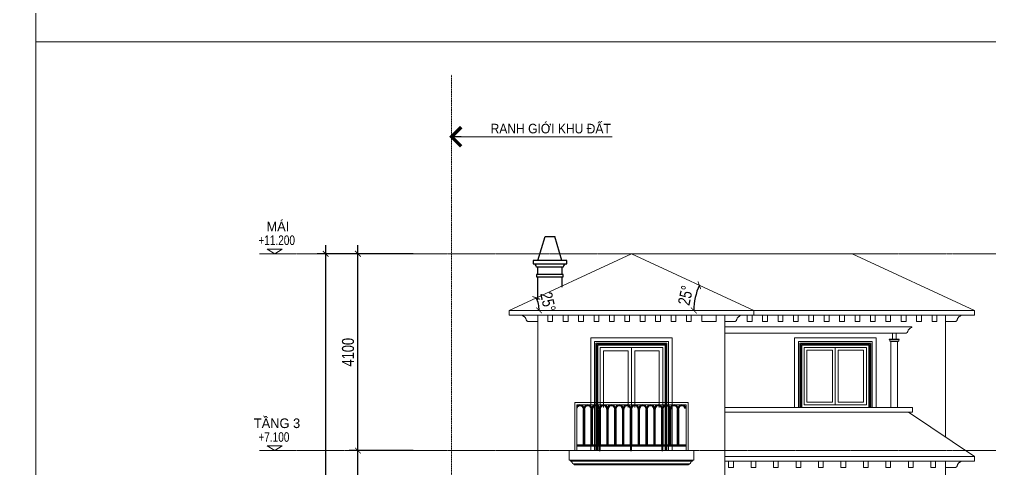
# Model space of a CAD drawing. Header units: millimetres. Extents: x 33748 to 451939, y -263262 to 62681.
# Drawn here: x 273743 to 293971, y 35646 to 45005 of the extents above; entities that cross this region are included whole.
import ezdxf

# ---------------------------------------------------------------- set-up
doc = ezdxf.new("R2010")
doc.units = ezdxf.units.MM
doc.header["$PDMODE"] = 98
doc.linetypes.add('CENTER', pattern=[50.8, 31.75, -6.35, 6.35, -6.35])
doc.linetypes.add('HIDDEN', pattern=[0.375, 0.25, -0.125])
doc.layers.get('Defpoints').update_dxf_attribs({"color": 202, "lineweight": 13})
for name, color, linetype, lineweight in [('-CENTER', 143, 'CENTER', 13), ('-DIM', 9, 'Continuous', 13), ('-DOOR', 137, 'Continuous', 9), ('-FURNITURE', 46, 'Continuous', 9), ('-KH', 143, 'Continuous', 13), ('-LINE1', 7, 'Continuous', 18), ('-RANH GIOI KHU DAT', 12, 'CENTER', 18), ('-TEXT', 7, 'Continuous', 15), ('A72', 9, 'Continuous', 5)]:
    doc.layers.add(name, color=color, linetype=linetype, lineweight=lineweight)
for name, color, linetype in [('-HATCH CONCRETE', 54, 'Continuous'), ('1-NETMANH', 8, 'Continuous'), ('13. NET HATCH', 252, 'Continuous'), ('SOLO', 7, 'Continuous')]:
    doc.layers.add(name, color=color, linetype=linetype)
doc.styles.add('1', font='arial.ttf')
doc.styles.add('AVANH', font='', dxfattribs={"width": 0.8})
doc.styles.add('vnavanth', font='', dxfattribs={"width": 0.8})
doc.styles.add('X-5M-DH-TUM1$0$AVANTH', font='arial.ttf', dxfattribs={"width": 0.9})
doc.styles.add('X-ALL-SECTION$0$ROMANS', font='arial.ttf')
doc.styles.get('AVANH').set_extended_font_data('.VnAvantH')
doc.styles.get('vnavanth').set_extended_font_data('.VnAvantH')
doc.dimstyles.new('C_100A3', dxfattribs={"dimscale": 100, "dimtxt": 2.5, "dimasz": 1.2, "dimexe": 1.8, "dimexo": 0, "dimgap": 0.75, "dimtad": 1, "dimdec": 0, "dimzin": 0, "dimdsep": 46, "dimtxsty": 'AVANH', "dimblk": 'ARCHTICK', "dimcen": 0, "dimdle": 1.8, "dimclrd": 256, "dimclre": 256, "dimclrt": 7, "dimadec": 0, "dimazin": 0, "dimtfac": 0.0001, "dimtdec": 0, "dimtix": 1, "dimtmove": 2, "dimatfit": 3, "dimldrblk": 'ARCHTICK', "dimfxl": 1.8, "dimtolj": 1, "dimtzin": 0, "dimarcsym": 0})
doc.dimstyles.new('X-ALL-SECTION$0$ARROWS', dxfattribs={"dimscale": 100, "dimtxt": 2, "dimasz": 1, "dimexe": 2, "dimexo": 5, "dimgap": 1, "dimtad": 1, "dimdec": 0, "dimzin": 0, "dimdsep": 46, "dimtxsty": 'X-ALL-SECTION$0$ROMANS', "dimblk": 'X-ALL-SECTION$0$ARROWS', "dimcen": 0, "dimclrd": 256, "dimclre": 256, "dimclrt": 256, "dimazin": 0, "dimtfac": 0.5, "dimtdec": 0, "dimtofl": 0, "dimtmove": 2, "dimatfit": 3, "dimldrblk": 'X-ALL-SECTION$0$ARROWS', "dimfxl": 1, "dimtolj": 1, "dimtzin": 0, "dimlwd": -1, "dimlwe": -1, "dimarcsym": 0})

# ---------------------------------------------------------------- blocks, each defined once
blk = doc.blocks.new('_ARCHTICK')
at = {"const_width": 0.15}
blk.add_lwpolyline([(-0.5, -0.5), (0.5, 0.5)], dxfattribs=at)
blk = doc.blocks.new('*D403')
at = {"layer": '-DIM', "lineweight": -2, "transparency": 16777216}
for p, q in [((281953, 36021), (280620, 36021)), ((280800, 32541), (280800, 36201)), ((281953, 32721), (280620, 32721))]:
    blk.add_line(p, q, dxfattribs=at)
at = {"layer": 'Defpoints', "color": 0, "transparency": 16777216}
for p in [(280800, 36021), (281953, 36021), (281953, 32721)]:
    blk.add_point(p, dxfattribs=at)
at = {"layer": '-DIM', "lineweight": -2, "transparency": 16777216, "xscale": 120, "yscale": 120, "zscale": 120}
for p, rotation in [((280800, 36021), 90), ((280800, 32721), 270)]:
    blk.add_blockref('_ARCHTICK', p, dxfattribs=dict(at, rotation=rotation))
at = {"layer": '-DIM', "color": 7, "transparency": 16777216, "insert": (280595, 34371), "char_height": 250, "attachment_point": 5, "rotation": 90, "style": 'AVANH'}
blk.add_mtext('\\A1;3300', dxfattribs=at)
blk = doc.blocks.new('*D404')
at = {"layer": '-DIM', "lineweight": -2, "transparency": 16777216}
for p, q in [((280800, 35841), (280800, 40301)), ((281953, 40121), (280620, 40121)), ((281953, 36021), (280620, 36021))]:
    blk.add_line(p, q, dxfattribs=at)
at = {"layer": 'Defpoints', "color": 0, "transparency": 16777216}
for p in [(280800, 40121), (281953, 40121), (281953, 36021)]:
    blk.add_point(p, dxfattribs=at)
at = {"layer": '-DIM', "lineweight": -2, "transparency": 16777216, "xscale": 120, "yscale": 120, "zscale": 120}
for p, rotation in [((280800, 40121), 90), ((280800, 36021), 270)]:
    blk.add_blockref('_ARCHTICK', p, dxfattribs=dict(at, rotation=rotation))
at = {"layer": '-DIM', "color": 7, "transparency": 16777216, "insert": (280595, 38071), "char_height": 250, "attachment_point": 5, "rotation": 90, "style": 'AVANH'}
blk.add_mtext('\\A1;4100', dxfattribs=at)
blk = doc.blocks.new('*D405')
at = {"layer": '-DIM', "lineweight": -2, "transparency": 16777216}
for p, q in [((280128, 40301), (280128, 28191)), ((281953, 40121), (279948, 40121)), ((281953, 28371), (279948, 28371))]:
    blk.add_line(p, q, dxfattribs=at)
at = {"layer": 'Defpoints', "color": 0, "transparency": 16777216}
for p in [(281953, 40121), (280128, 28371), (281953, 28371)]:
    blk.add_point(p, dxfattribs=at)
at = {"layer": '-DIM', "lineweight": -2, "transparency": 16777216, "xscale": 120, "yscale": 120, "zscale": 120}
for p, rotation in [((280128, 40121), 90), ((280128, 28371), 270)]:
    blk.add_blockref('_ARCHTICK', p, dxfattribs=dict(at, rotation=rotation))
at = {"layer": '-DIM', "color": 7, "transparency": 16777216, "insert": (279923, 34246), "char_height": 250, "attachment_point": 5, "rotation": 90, "style": 'AVANH'}
blk.add_mtext('\\A1;11750', dxfattribs=at)
blk = doc.blocks.new('X-ALL-SECTION$0$ARROWS')
blk.add_line((-1, 0), (0, 0))
at = {"const_width": 0.35}
blk.add_lwpolyline([(-1, -1), (0, 0), (-1, 1)], dxfattribs=at)
blk = doc.blocks.new('*D800')
at = {"layer": '-HATCH CONCRETE', "lineweight": -2, "transparency": 16777216}
blk.add_arc((283953, 38941), 625, 360, 24.8321, dxfattribs=at)
at = {"layer": 'Defpoints', "color": 0, "transparency": 16777216}
for p in [(286503, 40121), (283953, 38941), (283953, 38941), (284571, 39031), (293653, 38941)]:
    blk.add_point(p, dxfattribs=at)
at = {"layer": '-HATCH CONCRETE', "lineweight": -2, "transparency": 16777216, "xscale": 120, "yscale": 120, "zscale": 120}
for p, rotation in [((284520, 39203), 114.8321087618505), ((284578, 38941), 269.9999999999999)]:
    blk.add_blockref('_ARCHTICK', p, dxfattribs=dict(at, rotation=rotation))
at = {"layer": '-HATCH CONCRETE', "color": 7, "transparency": 16777216, "insert": (284763, 39119), "char_height": 250, "attachment_point": 5, "rotation": 282.4161, "style": 'AVANH'}
blk.add_mtext('\\A1;25°', dxfattribs=at)
blk = doc.blocks.new('ARCHTICK')
at = {"color": 0, "linetype": 'ByBlock', "const_width": 0.15}
blk.add_lwpolyline([(-0.5, -0.5), (0.5, 0.5)], dxfattribs=at)
blk = doc.blocks.new('*D816')
at = {"layer": '-HATCH CONCRETE', "lineweight": -2, "transparency": 16777216}
blk.add_arc((289053, 38941), 1249, 155.1679, 180, dxfattribs=at)
at = {"layer": 'Defpoints', "color": 0, "transparency": 16777216}
for p in [(286503, 40121), (287856, 39297), (283953, 38941), (289053, 38941), (293653, 38941)]:
    blk.add_point(p, dxfattribs=at)
at = {"layer": '-HATCH CONCRETE', "lineweight": -2, "transparency": 16777216, "xscale": 120, "yscale": 120, "zscale": 120}
for p, rotation in [((287919, 39466), 65.16789123815093), ((287804, 38941), 270.0000000000001)]:
    blk.add_blockref('_ARCHTICK', p, dxfattribs=dict(at, rotation=rotation))
at = {"layer": '-HATCH CONCRETE', "color": 7, "transparency": 16777216, "insert": (287633, 39254), "char_height": 250, "attachment_point": 5, "rotation": 77.5839, "style": 'AVANH'}
blk.add_mtext('\\A1;25°', dxfattribs=at)

msp = doc.modelspace()

# ---------------------------------------------------------------- linework, layer by layer
at = {"layer": '-CENTER', "ltscale": 0.1}
for p, q in [((278748.1, 40121), (299360, 40121)), ((278748.1, 36021), (299360, 36021))]:
    msp.add_line(p, q, dxfattribs=at)
at = {"layer": '-DOOR', "lineweight": 9}
for points in [[(286503.2, 36921), (286503.2, 38166.8), (285851.8, 38166.8), (285851.8, 36921)], [(286433.2, 36921), (286433.2, 38096.8), (285921.8, 38096.8), (285921.8, 36921)], [(286503.2, 36921), (286503.2, 38166.8), (287154.6, 38166.8), (287154.6, 36921)], [(286573.2, 36921), (286573.2, 38096.8), (287084.6, 38096.8), (287084.6, 36921)], [(290753.2, 38171), (290753.2, 36971)]]:
    msp.add_lwpolyline(points, dxfattribs=at)
for points in [[(291403, 38171), (290103, 38171), (290103, 36971), (291403, 36971)], [(290753.2, 38171), (290103, 38171), (290103, 36971), (290753.2, 36971)], [(290693.2, 38111), (290163, 38111), (290163, 37031), (290693.2, 37031)], [(290813.2, 38111), (291343, 38111), (291343, 37031), (290813.2, 37031)]]:
    msp.add_lwpolyline(points, close=True, dxfattribs=at)
at = {"layer": '-FURNITURE'}
for p, q in [((292352.5, 38601), (288453.2, 38601)), ((292231.4, 38471), (288453.2, 38471)), ((291879.6, 38344.4), (291879.6, 38334.4)), ((291879.6, 38344.4), (292086.2, 38344.4)), ((291890.7, 38334.4), (291879.6, 38334.4)), ((291890.7, 38334.4), (291890.7, 38304.4)), ((291890.7, 38334.4), (292075.1, 38334.4)), ((291901.8, 38304.4), (291890.7, 38304.4)), ((291901.8, 38304.4), (291901.8, 38294.4)), ((291901.8, 38304.4), (292064, 38304.4)), ((291912.9, 38294.4), (291901.8, 38294.4)), ((291912.9, 36921), (291912.9, 38294.4)), ((291912.9, 38294.4), (292052.9, 38294.4)), ((292064, 38294.4), (292052.9, 38294.4)), ((292052.9, 36921), (292052.9, 38294.4)), ((292075.1, 38304.4), (292064, 38304.4)), ((292064, 38304.4), (292064, 38294.4)), ((292086.2, 38334.4), (292075.1, 38334.4)), ((292075.1, 38334.4), (292075.1, 38304.4)), ((292086.2, 38344.4), (292086.2, 38334.4))]:
    msp.add_line(p, q, dxfattribs=at)
for points in [[(291942.9, 38344.4), (291942.9, 38471)], [(292022.9, 38344.4), (292022.9, 38471)]]:
    msp.add_lwpolyline(points, dxfattribs=at)
for centre, radius, start, end in [((292221.4, 38517.1), 47.2, 282.2357, 340.34516), ((292380.7, 38474.7), 117.9, 109.66075, 166.97358), ((292335.3, 38601.9), 17.2, 289.45855, 357.14313)]:
    msp.add_arc(centre, radius, start, end, dxfattribs=at)
at = {"layer": '-KH'}
for p, q in [((278915.4, 40121), (279215.3, 40121)), ((278915.4, 36021), (279215.3, 36021))]:
    msp.add_line(p, q, dxfattribs=at)
for points in [[(279224.4, 40217), (278906.3, 40217), (279065.4, 40121)], [(279224.4, 36117), (278906.3, 36117), (279065.4, 36021)]]:
    msp.add_lwpolyline(points, close=True, dxfattribs=at)
for points in [[(279065.4, 40121), (279065.4, 40217), (279224.4, 40217), (279065.4, 40121)], [(279065.4, 36021), (279065.4, 36117), (279224.4, 36117), (279065.4, 36021)]]:
    msp.add_solid(points, dxfattribs=at)
at = {"layer": '-LINE1'}
for p, q in [((286503.2, 40121), (289053.2, 38941)), ((283953.2, 38941), (283953.2, 38841)), ((285323.2, 37021), (287683.2, 37021)), ((285323.2, 36021), (285323.2, 37021)), ((287683.2, 36021), (287683.2, 37021)), ((285363.2, 36971), (287643.2, 36971)), ((285363.2, 36021), (285363.2, 36971)), ((287643.2, 36021), (287643.2, 36971)), ((288453.2, 36921), (292365.2, 36921)), ((292365.2, 36821), (288453.2, 36821)), ((293652.9, 35899), (292278.9, 36821)), ((292365.2, 36921), (292365.2, 36821))]:
    msp.add_line(p, q, dxfattribs=at)
at = {"layer": '-LINE1', "lineweight": 20}
for p, q in [((284553.2, 38841), (284553.2, 28371)), ((285203.2, 36021), (287803.2, 36021)), ((285203.2, 35821), (285203.2, 36021)), ((287803.2, 35821), (287803.2, 36021)), ((285203.2, 35821), (287803.2, 35821)), ((285233.2, 35821), (285233.2, 35800.2)), ((287773.2, 35821), (287773.2, 35800.2)), ((285313.2, 35721), (287693.2, 35721)), ((293052.9, 28371), (293052.9, 35799))]:
    msp.add_line(p, q, dxfattribs=at)
at = {"layer": '-LINE1', "color": 0, "lineweight": 20}
for p, q in [((289903, 38371), (291603, 38371)), ((289903, 38371), (289903, 36921)), ((291603, 38371), (291603, 36921))]:
    msp.add_line(p, q, dxfattribs=at)
at = {"layer": '-LINE1'}
for points in [[(283953.2, 38941), (286503.2, 40121), (291102.9, 40121), (293652.9, 38941)], [(288453.2, 35899), (293652.9, 35899), (293652.9, 35799), (288453.2, 35799)]]:
    msp.add_lwpolyline(points, dxfattribs=at)
at = {"layer": '-LINE1', "lineweight": 20}
for points in [[(283953.2, 38841), (293652.9, 38841), (293652.9, 38941), (283953.2, 38941)], [(288453.2, 38841), (288453.2, 28371)], [(289053.2, 38941), (289053.2, 38841)], [(293052.9, 36301.6), (293052.9, 38841)], [(285293.8, 35744.9), (285293.8, 35738.6)], [(287712.6, 35744.9), (287712.6, 35738.6)]]:
    msp.add_lwpolyline(points, dxfattribs=at)
at = {"layer": '-LINE1'}
for points in [[(284339.9, 38714), (284335.7, 38715.3), (284331.6, 38717), (284327.8, 38719.1), (284324.2, 38721.7), (284320.9, 38724.7), (284318, 38728.1), (284315.5, 38731.7), (284313.4, 38735.6), (284311.8, 38739.7), (284310.7, 38744), (284308.5, 38753), (284305.5, 38761.7), (284301.9, 38770.1), (284297.6, 38778.3), (284292.7, 38786.1), (284287.2, 38793.4), (284281.1, 38800.3), (284274.4, 38806.7), (284267.3, 38812.5), (284259.7, 38817.7), (284251.8, 38822.4), (284243.5, 38826.3), (284242.1, 38827), (284240.7, 38827.8), (284239.4, 38828.7), (284238.3, 38829.8), (284237.2, 38830.9), (284236.2, 38832.2), (284235.4, 38833.5), (284234.7, 38834.9), (284234.1, 38836.4), (284233.7, 38837.9), (284233.4, 38839.4), (284233.2, 38841), (284553.2, 38841), (284553.2, 38713), (284552.1, 38713), (284348.7, 38713), (284344.3, 38713.3)], [(284859.8, 38713), (284859.8, 38841), (284759.8, 38841), (284759.8, 38713)], [(285180.8, 38713), (285180.8, 38841), (285080.8, 38841), (285080.8, 38713)], [(285501.9, 38713), (285501.9, 38841), (285401.9, 38841), (285401.9, 38713)], [(285822.9, 38713), (285822.9, 38841), (285722.9, 38841), (285722.9, 38713)], [(286143.9, 38713), (286143.9, 38841), (286043.9, 38841), (286043.9, 38713)], [(286465, 38713), (286465, 38841), (286365, 38841), (286365, 38713)], [(286786, 38713), (286786, 38841), (286686, 38841), (286686, 38713)], [(287107.1, 38713), (287107.1, 38841), (287007.1, 38841), (287007.1, 38713)], [(287428.1, 38713), (287428.1, 38841), (287328.1, 38841), (287328.1, 38713)], [(287749.1, 38713), (287749.1, 38841), (287649.1, 38841), (287649.1, 38713)], [(288270.2, 38713), (288270.2, 38841), (287970.2, 38841), (287970.2, 38713)], [(288666.5, 38714), (288670.7, 38715.3), (288674.8, 38717), (288678.7, 38719.1), (288682.2, 38721.7), (288685.5, 38724.7), (288688.4, 38728.1), (288690.9, 38731.7), (288693, 38735.6), (288694.6, 38739.7), (288695.8, 38744), (288698, 38753), (288700.9, 38761.7), (288704.5, 38770.1), (288708.8, 38778.3), (288713.7, 38786.1), (288719.2, 38793.4), (288725.3, 38800.3), (288732, 38806.7), (288739.1, 38812.5), (288746.7, 38817.7), (288754.6, 38822.4), (288762.9, 38826.3), (288764.4, 38827), (288765.7, 38827.8), (288767, 38828.7), (288768.1, 38829.8), (288769.2, 38830.9), (288770.2, 38832.2), (288771, 38833.5), (288771.7, 38834.9), (288772.3, 38836.4), (288772.8, 38837.9), (288773.1, 38839.4), (288773.2, 38841), (288453.2, 38841), (288453.2, 38713), (288454.3, 38713), (288657.7, 38713), (288662.1, 38713.3)], [(289017.4, 38713), (289017.4, 38841), (288917.4, 38841), (288917.4, 38713)], [(289338.4, 38713), (289338.4, 38841), (289238.4, 38841), (289238.4, 38713)], [(289659.5, 38713), (289659.5, 38841), (289559.5, 38841), (289559.5, 38713)], [(289980.5, 38713), (289980.5, 38841), (289880.5, 38841), (289880.5, 38713)], [(290301.6, 38713), (290301.6, 38841), (290201.6, 38841), (290201.6, 38713)], [(290622.6, 38713), (290622.6, 38841), (290522.6, 38841), (290522.6, 38713)], [(290943.6, 38713), (290943.6, 38841), (290843.6, 38841), (290843.6, 38713)], [(291264.7, 38713), (291264.7, 38841), (291164.7, 38841), (291164.7, 38713)], [(291585.7, 38713), (291585.7, 38841), (291485.7, 38841), (291485.7, 38713)], [(291906.7, 38713), (291906.7, 38841), (291806.7, 38841), (291806.7, 38713)], [(292227.8, 38713), (292227.8, 38841), (292127.8, 38841), (292127.8, 38713)], [(292548.8, 38713), (292548.8, 38841), (292448.8, 38841), (292448.8, 38713)], [(292869.8, 38713), (292869.8, 38841), (292769.8, 38841), (292769.8, 38713)], [(293266.1, 38714), (293270.4, 38715.3), (293274.5, 38717), (293278.3, 38719.1), (293281.9, 38721.7), (293285.2, 38724.7), (293288.1, 38728.1), (293290.6, 38731.7), (293292.7, 38735.6), (293294.3, 38739.7), (293295.4, 38744), (293297.6, 38753), (293300.6, 38761.7), (293304.2, 38770.1), (293308.5, 38778.3), (293313.4, 38786.1), (293318.9, 38793.4), (293325, 38800.3), (293331.7, 38806.7), (293338.8, 38812.5), (293346.3, 38817.7), (293354.3, 38822.4), (293362.6, 38826.3), (293364, 38827), (293365.4, 38827.8), (293366.6, 38828.7), (293367.8, 38829.8), (293368.9, 38830.9), (293369.9, 38832.2), (293370.7, 38833.5), (293371.4, 38834.9), (293372, 38836.4), (293372.4, 38837.9), (293372.7, 38839.4), (293372.9, 38841), (293052.9, 38841), (293052.9, 38713), (293053.9, 38713), (293257.4, 38713), (293261.8, 38713.3)], [(288629.1, 35671), (288629.1, 35799), (288529.1, 35799), (288529.1, 35671)], [(289097.5, 35671), (289097.5, 35799), (288997.5, 35799), (288997.5, 35671)], [(289565.9, 35671), (289565.9, 35799), (289465.9, 35799), (289465.9, 35671)], [(290034.4, 35671), (290034.4, 35799), (289934.4, 35799), (289934.4, 35671)], [(290502.8, 35671), (290502.8, 35799), (290402.8, 35799), (290402.8, 35671)], [(290971.2, 35671), (290971.2, 35799), (290871.2, 35799), (290871.2, 35671)], [(291439.6, 35671), (291439.6, 35799), (291339.6, 35799), (291339.6, 35671)], [(291908, 35671), (291908, 35799), (291808, 35799), (291808, 35671)], [(292376.4, 35671), (292376.4, 35799), (292276.4, 35799), (292276.4, 35671)], [(292844.8, 35671), (292844.8, 35799), (292744.8, 35799), (292744.8, 35671)], [(293265.1, 35672), (293269.3, 35673.3), (293273.4, 35675), (293277.3, 35677.1), (293280.9, 35679.7), (293284.1, 35682.7), (293287, 35686.1), (293289.5, 35689.7), (293291.6, 35693.6), (293293.2, 35697.7), (293294.4, 35702), (293296.6, 35711), (293299.5, 35719.7), (293303.1, 35728.1), (293307.4, 35736.3), (293312.3, 35744.1), (293317.9, 35751.4), (293324, 35758.3), (293330.6, 35764.7), (293337.7, 35770.5), (293345.3, 35775.7), (293353.3, 35780.4), (293361.6, 35784.3), (293363, 35785), (293364.3, 35785.8), (293365.6, 35786.7), (293366.8, 35787.8), (293367.8, 35788.9), (293368.8, 35790.2), (293369.6, 35791.5), (293370.3, 35792.9), (293370.9, 35794.4), (293371.4, 35795.9), (293371.7, 35797.4), (293371.8, 35799), (293051.8, 35799), (293051.8, 35671), (293052.9, 35671), (293256.3, 35671), (293260.7, 35671.3)]]:
    msp.add_lwpolyline(points, close=True, dxfattribs=at)
at = {"layer": '-LINE1', "color": 0, "lineweight": 20}
for points in [[(285653.2, 36021), (285653.2, 38371), (287353.2, 38371), (287353.2, 36021)], [(285803.2, 36021), (285803.2, 38221), (287203.2, 38221), (287203.2, 36021)], [(285803.2, 36021), (285803.2, 38221), (287203.2, 38221), (287203.2, 36021)]]:
    msp.add_lwpolyline(points, dxfattribs=at)
msp.add_lwpolyline([(291453, 38221), (290053, 38221), (290053, 36921), (291453, 36921)], close=True, dxfattribs=at)
at = {"layer": '-LINE1', "lineweight": 20}
for centre, radius, start, end in [((285233.6, 35767), 33.3, 5.47259, 90.67911), ((285296.2, 35774.5), 29.8, 188.48378, 265.49102), ((285295.9, 35721.5), 17.3, 358.39355, 97.04259), ((287710.5, 35721.5), 17.3, 82.95741, 181.60645), ((287710.3, 35774.5), 29.8, 274.50898, 351.51622), ((287772.8, 35767), 33.3, 89.32089, 174.52741)]:
    msp.add_arc(centre, radius, start, end, dxfattribs=at)
at = {"layer": '-RANH GIOI KHU DAT', "linetype": 'HIDDEN', "ltscale": 10}
msp.add_lwpolyline([(282753.2, 27573), (282753.2, 43851.5)], dxfattribs=at)
at = {"layer": '1-NETMANH', "lineweight": 20}
for p, q in [((289983, 38291), (291523, 38291)), ((289983, 38291), (289983, 36921)), ((290013, 38261), (291493, 38261)), ((290013, 38261), (290013, 36921)), ((290033, 38241), (291473, 38241)), ((290033, 38241), (290033, 36921)), ((291473, 38241), (291473, 36921)), ((291493, 38261), (291493, 36921)), ((291523, 38291), (291523, 36921))]:
    msp.add_line(p, q, dxfattribs=at)
for points in [[(285733.2, 36021), (285733.2, 38291), (287273.2, 38291), (287273.2, 36021)], [(285763.2, 36021), (285763.2, 38261), (287243.2, 38261), (287243.2, 36021)], [(285783.2, 36021), (285783.2, 38241), (287223.2, 38241), (287223.2, 36021)], [(285233.2, 35800.2), (287773.2, 35800.2)], [(285293.8, 35744.9), (287712.6, 35744.9)]]:
    msp.add_lwpolyline(points, dxfattribs=at)
at = {"layer": '13. NET HATCH'}
for p, q in [((285503.8, 36891.2), (285495.6, 36886.1)), ((285495.6, 36886.1), (285495.6, 36884.1)), ((285505.4, 36886.1), (285495.6, 36886.1)), ((285495.6, 36884.1), (285503.8, 36879.1)), ((285505.4, 36884.1), (285495.6, 36884.1)), ((285501.4, 36895.2), (285501.4, 36893.2)), ((285501.4, 36895.2), (285505.4, 36895.2)), ((285501.4, 36893.2), (285503.8, 36893.2)), ((285501.4, 36877.1), (285501.4, 36875.1)), ((285501.4, 36877.1), (285503.8, 36877.1)), ((285501.4, 36875.1), (285505.4, 36875.1)), ((285503.8, 36893.2), (285503.8, 36891.2)), ((285503.8, 36893.2), (285505.4, 36893.2)), ((285503.8, 36891.2), (285526.2, 36891.2)), ((285503.8, 36879.1), (285503.8, 36877.1)), ((285503.8, 36879.1), (285526.2, 36879.1)), ((285503.8, 36877.1), (285505.4, 36877.1)), ((285505.4, 36895.2), (285524.6, 36895.2)), ((285524.6, 36893.2), (285505.4, 36893.2)), ((285505.4, 36884.1), (285505.4, 36886.1)), ((285505.4, 36886.1), (285524.6, 36886.1)), ((285505.4, 36884.1), (285524.6, 36884.1)), ((285524.6, 36877.1), (285505.4, 36877.1)), ((285505.4, 36141), (285505.4, 36875.1)), ((285505.4, 36875.1), (285524.6, 36875.1)), ((285524.6, 36895.2), (285528.6, 36895.2)), ((285524.6, 36893.2), (285526.2, 36893.2)), ((285524.6, 36886.1), (285524.6, 36884.1)), ((285524.6, 36886.1), (285534.4, 36886.1)), ((285524.6, 36884.1), (285534.4, 36884.1)), ((285524.6, 36877.1), (285526.2, 36877.1)), ((285524.6, 36875.1), (285524.6, 36141)), ((285524.6, 36875.1), (285528.6, 36875.1)), ((285526.2, 36891.2), (285526.2, 36893.2)), ((285526.2, 36893.2), (285528.6, 36893.2)), ((285534.4, 36886.1), (285526.2, 36891.2)), ((285526.2, 36879.1), (285534.4, 36884.1)), ((285526.2, 36877.1), (285526.2, 36879.1)), ((285526.2, 36877.1), (285528.6, 36877.1)), ((285528.6, 36893.2), (285528.6, 36895.2)), ((285528.6, 36875.1), (285528.6, 36877.1)), ((285534.4, 36884.1), (285534.4, 36886.1)), ((285667, 36891.2), (285658.8, 36886.1)), ((285658.8, 36886.1), (285658.8, 36884.1)), ((285668.6, 36886.1), (285658.8, 36886.1)), ((285658.8, 36884.1), (285667, 36879.1)), ((285668.6, 36884.1), (285658.8, 36884.1)), ((285664.6, 36895.2), (285664.6, 36893.2)), ((285664.6, 36895.2), (285668.6, 36895.2)), ((285664.6, 36893.2), (285667, 36893.2)), ((285664.6, 36877.1), (285664.6, 36875.1)), ((285664.6, 36877.1), (285667, 36877.1)), ((285664.6, 36875.1), (285668.6, 36875.1)), ((285667, 36893.2), (285667, 36891.2)), ((285667, 36893.2), (285668.6, 36893.2)), ((285667, 36891.2), (285689.4, 36891.2)), ((285667, 36879.1), (285667, 36877.1)), ((285667, 36879.1), (285689.4, 36879.1)), ((285667, 36877.1), (285668.6, 36877.1)), ((285668.6, 36895.2), (285687.8, 36895.2)), ((285687.8, 36893.2), (285668.6, 36893.2)), ((285668.6, 36884.1), (285668.6, 36886.1)), ((285668.6, 36886.1), (285687.8, 36886.1)), ((285668.6, 36884.1), (285687.8, 36884.1)), ((285687.8, 36877.1), (285668.6, 36877.1)), ((285668.6, 36141), (285668.6, 36875.1)), ((285668.6, 36875.1), (285687.8, 36875.1)), ((285687.8, 36895.2), (285691.8, 36895.2)), ((285687.8, 36893.2), (285689.4, 36893.2)), ((285687.8, 36886.1), (285687.8, 36884.1)), ((285687.8, 36886.1), (285697.6, 36886.1)), ((285687.8, 36884.1), (285697.6, 36884.1)), ((285687.8, 36877.1), (285689.4, 36877.1)), ((285687.8, 36875.1), (285687.8, 36141)), ((285687.8, 36875.1), (285691.8, 36875.1)), ((285689.4, 36891.2), (285689.4, 36893.2)), ((285689.4, 36893.2), (285691.8, 36893.2)), ((285697.6, 36886.1), (285689.4, 36891.2)), ((285689.4, 36879.1), (285697.6, 36884.1)), ((285689.4, 36877.1), (285689.4, 36879.1)), ((285689.4, 36877.1), (285691.8, 36877.1)), ((285691.8, 36893.2), (285691.8, 36895.2)), ((285691.8, 36875.1), (285691.8, 36877.1)), ((285697.6, 36884.1), (285697.6, 36886.1)), ((285830.2, 36891.2), (285822, 36886.2)), ((285822, 36886.2), (285822, 36884.2)), ((285831.8, 36886.2), (285822, 36886.2)), ((285822, 36884.2), (285830.2, 36879.1)), ((285831.8, 36884.2), (285822, 36884.2)), ((285827.8, 36895.2), (285827.8, 36893.2)), ((285827.8, 36895.2), (285831.8, 36895.2)), ((285827.8, 36893.2), (285830.2, 36893.2)), ((285827.8, 36877.1), (285827.8, 36875.1)), ((285827.8, 36877.1), (285830.2, 36877.1)), ((285827.8, 36875.1), (285831.8, 36875.1)), ((285830.2, 36893.2), (285830.2, 36891.2)), ((285830.2, 36893.2), (285831.8, 36893.2)), ((285830.2, 36891.2), (285852.6, 36891.2)), ((285830.2, 36879.1), (285830.2, 36877.1)), ((285830.2, 36879.1), (285852.6, 36879.1)), ((285830.2, 36877.1), (285831.8, 36877.1)), ((285831.8, 36895.2), (285851, 36895.2)), ((285851, 36893.2), (285831.8, 36893.2)), ((285831.8, 36884.2), (285831.8, 36886.2)), ((285831.8, 36886.2), (285851, 36886.2)), ((285831.8, 36884.2), (285851, 36884.2)), ((285851, 36877.1), (285831.8, 36877.1)), ((285831.8, 36141), (285831.8, 36875.1)), ((285831.8, 36875.1), (285851, 36875.1)), ((285851, 36895.2), (285855, 36895.2)), ((285851, 36893.2), (285852.6, 36893.2)), ((285851, 36886.2), (285851, 36884.2)), ((285851, 36886.2), (285860.8, 36886.2)), ((285851, 36884.2), (285860.8, 36884.2)), ((285851, 36877.1), (285852.6, 36877.1)), ((285851, 36875.1), (285851, 36141)), ((285851, 36875.1), (285855, 36875.1)), ((285852.6, 36891.2), (285852.6, 36893.2)), ((285852.6, 36893.2), (285855, 36893.2)), ((285860.8, 36886.2), (285852.6, 36891.2)), ((285852.6, 36879.1), (285860.8, 36884.2)), ((285852.6, 36877.1), (285852.6, 36879.1)), ((285852.6, 36877.1), (285855, 36877.1)), ((285855, 36893.2), (285855, 36895.2)), ((285855, 36875.1), (285855, 36877.1)), ((285860.8, 36884.2), (285860.8, 36886.2)), ((285993.4, 36891.2), (285985.2, 36886.2)), ((285985.2, 36886.2), (285985.2, 36884.2)), ((285995, 36886.2), (285985.2, 36886.2)), ((285985.2, 36884.2), (285993.4, 36879.1)), ((285995, 36884.2), (285985.2, 36884.2)), ((285991, 36895.2), (285991, 36893.2)), ((285991, 36895.2), (285995, 36895.2)), ((285991, 36893.2), (285993.4, 36893.2)), ((285991, 36877.1), (285991, 36875.1)), ((285991, 36877.1), (285993.4, 36877.1)), ((285991, 36875.1), (285995, 36875.1)), ((285993.4, 36893.2), (285993.4, 36891.2)), ((285993.4, 36893.2), (285995, 36893.2)), ((285993.4, 36891.2), (286015.8, 36891.2)), ((285993.4, 36879.1), (285993.4, 36877.1)), ((285993.4, 36879.1), (286015.8, 36879.1)), ((285993.4, 36877.1), (285995, 36877.1)), ((285995, 36895.2), (286014.2, 36895.2)), ((286014.2, 36893.2), (285995, 36893.2)), ((285995, 36884.2), (285995, 36886.2)), ((285995, 36886.2), (286014.2, 36886.2)), ((285995, 36884.2), (286014.2, 36884.2)), ((286014.2, 36877.1), (285995, 36877.1)), ((285995, 36141), (285995, 36875.1)), ((285995, 36875.1), (286014.2, 36875.1)), ((286014.2, 36895.2), (286018.2, 36895.2)), ((286014.2, 36893.2), (286015.8, 36893.2)), ((286014.2, 36886.2), (286014.2, 36884.2)), ((286014.2, 36886.2), (286024, 36886.2)), ((286014.2, 36884.2), (286024, 36884.2)), ((286014.2, 36877.1), (286015.8, 36877.1)), ((286014.2, 36875.1), (286014.2, 36141)), ((286014.2, 36875.1), (286018.2, 36875.1)), ((286015.8, 36891.2), (286015.8, 36893.2)), ((286015.8, 36893.2), (286018.2, 36893.2)), ((286024, 36886.2), (286015.8, 36891.2)), ((286015.8, 36879.1), (286024, 36884.2)), ((286015.8, 36877.1), (286015.8, 36879.1)), ((286015.8, 36877.1), (286018.2, 36877.1)), ((286018.2, 36893.2), (286018.2, 36895.2)), ((286018.2, 36875.1), (286018.2, 36877.1)), ((286024, 36884.2), (286024, 36886.2)), ((286156.6, 36891.2), (286148.4, 36886.2)), ((286148.4, 36886.2), (286148.4, 36884.2)), ((286158.2, 36886.2), (286148.4, 36886.2)), ((286148.4, 36884.2), (286156.6, 36879.1)), ((286158.2, 36884.2), (286148.4, 36884.2)), ((286154.2, 36895.2), (286154.2, 36893.2)), ((286154.2, 36895.2), (286158.2, 36895.2)), ((286154.2, 36893.2), (286156.6, 36893.2)), ((286154.2, 36877.1), (286154.2, 36875.1)), ((286154.2, 36877.1), (286156.6, 36877.1)), ((286154.2, 36875.1), (286158.2, 36875.1)), ((286156.6, 36893.2), (286156.6, 36891.2)), ((286156.6, 36893.2), (286158.2, 36893.2)), ((286156.6, 36891.2), (286179, 36891.2)), ((286156.6, 36879.1), (286156.6, 36877.1)), ((286156.6, 36879.1), (286179, 36879.1)), ((286156.6, 36877.1), (286158.2, 36877.1)), ((286158.2, 36895.2), (286177.4, 36895.2)), ((286177.4, 36893.2), (286158.2, 36893.2)), ((286158.2, 36884.2), (286158.2, 36886.2)), ((286158.2, 36886.2), (286177.4, 36886.2)), ((286158.2, 36884.2), (286177.4, 36884.2)), ((286177.4, 36877.1), (286158.2, 36877.1)), ((286158.2, 36141), (286158.2, 36875.1)), ((286158.2, 36875.1), (286177.4, 36875.1)), ((286177.4, 36895.2), (286181.4, 36895.2)), ((286177.4, 36893.2), (286179, 36893.2)), ((286177.4, 36886.2), (286177.4, 36884.2)), ((286177.4, 36886.2), (286187.2, 36886.2)), ((286177.4, 36884.2), (286187.2, 36884.2)), ((286177.4, 36877.1), (286179, 36877.1)), ((286177.4, 36875.1), (286177.4, 36141)), ((286177.4, 36875.1), (286181.4, 36875.1)), ((286179, 36891.2), (286179, 36893.2)), ((286179, 36893.2), (286181.4, 36893.2)), ((286187.2, 36886.2), (286179, 36891.2)), ((286179, 36879.1), (286187.2, 36884.2)), ((286179, 36877.1), (286179, 36879.1)), ((286179, 36877.1), (286181.4, 36877.1)), ((286181.4, 36893.2), (286181.4, 36895.2)), ((286181.4, 36875.1), (286181.4, 36877.1)), ((286187.2, 36884.2), (286187.2, 36886.2)), ((286319.8, 36891.2), (286311.6, 36886.2)), ((286311.6, 36886.2), (286311.6, 36884.2)), ((286321.4, 36886.2), (286311.6, 36886.2)), ((286311.6, 36884.2), (286319.8, 36879.1)), ((286321.4, 36884.2), (286311.6, 36884.2)), ((286317.4, 36895.2), (286317.4, 36893.2)), ((286317.4, 36895.2), (286321.4, 36895.2)), ((286317.4, 36893.2), (286319.8, 36893.2)), ((286317.4, 36877.1), (286317.4, 36875.1)), ((286317.4, 36877.1), (286319.8, 36877.1)), ((286317.4, 36875.1), (286321.4, 36875.1)), ((286319.8, 36893.2), (286319.8, 36891.2)), ((286319.8, 36893.2), (286321.4, 36893.2)), ((286319.8, 36891.2), (286342.2, 36891.2)), ((286319.8, 36879.1), (286319.8, 36877.1)), ((286319.8, 36879.1), (286342.2, 36879.1)), ((286319.8, 36877.1), (286321.4, 36877.1)), ((286321.4, 36895.2), (286340.6, 36895.2)), ((286340.6, 36893.2), (286321.4, 36893.2)), ((286321.4, 36884.2), (286321.4, 36886.2)), ((286321.4, 36886.2), (286340.6, 36886.2)), ((286321.4, 36884.2), (286340.6, 36884.2)), ((286340.6, 36877.1), (286321.4, 36877.1)), ((286321.4, 36141), (286321.4, 36875.1)), ((286321.4, 36875.1), (286340.6, 36875.1)), ((286340.6, 36895.2), (286344.6, 36895.2)), ((286340.6, 36893.2), (286342.2, 36893.2)), ((286340.6, 36886.2), (286340.6, 36884.2)), ((286340.6, 36886.2), (286350.4, 36886.2)), ((286340.6, 36884.2), (286350.4, 36884.2)), ((286340.6, 36877.1), (286342.2, 36877.1)), ((286340.6, 36875.1), (286340.6, 36141)), ((286340.6, 36875.1), (286344.6, 36875.1)), ((286342.2, 36891.2), (286342.2, 36893.2)), ((286342.2, 36893.2), (286344.6, 36893.2)), ((286350.4, 36886.2), (286342.2, 36891.2)), ((286342.2, 36879.1), (286350.4, 36884.2)), ((286342.2, 36877.1), (286342.2, 36879.1)), ((286342.2, 36877.1), (286344.6, 36877.1)), ((286344.6, 36893.2), (286344.6, 36895.2)), ((286344.6, 36875.1), (286344.6, 36877.1)), ((286350.4, 36884.2), (286350.4, 36886.2)), ((286483, 36891.2), (286474.8, 36886.2)), ((286474.8, 36886.2), (286474.8, 36884.2)), ((286484.6, 36886.2), (286474.8, 36886.2)), ((286474.8, 36884.2), (286483, 36879.1)), ((286484.6, 36884.2), (286474.8, 36884.2)), ((286480.6, 36895.2), (286480.6, 36893.2)), ((286480.6, 36895.2), (286484.6, 36895.2)), ((286480.6, 36893.2), (286483, 36893.2)), ((286480.6, 36877.1), (286480.6, 36875.1)), ((286480.6, 36877.1), (286483, 36877.1)), ((286480.6, 36875.1), (286484.6, 36875.1)), ((286483, 36893.2), (286483, 36891.2)), ((286483, 36893.2), (286484.6, 36893.2)), ((286483, 36891.2), (286505.4, 36891.2)), ((286483, 36879.1), (286483, 36877.1)), ((286483, 36879.1), (286505.4, 36879.1)), ((286483, 36877.1), (286484.6, 36877.1)), ((286484.6, 36895.2), (286503.8, 36895.2)), ((286503.8, 36893.2), (286484.6, 36893.2)), ((286484.6, 36884.2), (286484.6, 36886.2)), ((286484.6, 36886.2), (286503.8, 36886.2)), ((286484.6, 36884.2), (286503.8, 36884.2)), ((286503.8, 36877.1), (286484.6, 36877.1)), ((286484.6, 36141), (286484.6, 36875.1)), ((286484.6, 36875.1), (286503.8, 36875.1)), ((286503.8, 36895.2), (286507.8, 36895.2)), ((286503.8, 36893.2), (286505.4, 36893.2)), ((286503.8, 36886.2), (286503.8, 36884.2)), ((286503.8, 36886.2), (286513.6, 36886.2)), ((286503.8, 36884.2), (286513.6, 36884.2)), ((286503.8, 36877.1), (286505.4, 36877.1)), ((286503.8, 36875.1), (286503.8, 36141)), ((286503.8, 36875.1), (286507.8, 36875.1)), ((286505.4, 36891.2), (286505.4, 36893.2)), ((286505.4, 36893.2), (286507.8, 36893.2)), ((286513.6, 36886.2), (286505.4, 36891.2)), ((286505.4, 36879.1), (286513.6, 36884.2)), ((286505.4, 36877.1), (286505.4, 36879.1)), ((286505.4, 36877.1), (286507.8, 36877.1)), ((286507.8, 36893.2), (286507.8, 36895.2)), ((286507.8, 36875.1), (286507.8, 36877.1)), ((286513.6, 36884.2), (286513.6, 36886.2)), ((286646.2, 36891.2), (286638, 36886.2)), ((286638, 36886.2), (286638, 36884.2)), ((286647.8, 36886.2), (286638, 36886.2)), ((286638, 36884.2), (286646.2, 36879.1)), ((286647.8, 36884.2), (286638, 36884.2)), ((286643.8, 36895.2), (286643.8, 36893.2)), ((286643.8, 36895.2), (286647.8, 36895.2)), ((286643.8, 36893.2), (286646.2, 36893.2)), ((286643.8, 36877.1), (286643.8, 36875.1)), ((286643.8, 36877.1), (286646.2, 36877.1)), ((286643.8, 36875.1), (286647.8, 36875.1)), ((286646.2, 36893.2), (286646.2, 36891.2)), ((286646.2, 36893.2), (286647.8, 36893.2)), ((286646.2, 36891.2), (286668.6, 36891.2)), ((286646.2, 36879.1), (286646.2, 36877.1)), ((286646.2, 36879.1), (286668.6, 36879.1)), ((286646.2, 36877.1), (286647.8, 36877.1)), ((286647.8, 36895.2), (286667, 36895.2)), ((286667, 36893.2), (286647.8, 36893.2)), ((286647.8, 36884.2), (286647.8, 36886.2)), ((286647.8, 36886.2), (286667, 36886.2)), ((286647.8, 36884.2), (286667, 36884.2)), ((286667, 36877.1), (286647.8, 36877.1)), ((286647.8, 36141), (286647.8, 36875.1)), ((286647.8, 36875.1), (286667, 36875.1)), ((286667, 36895.2), (286671, 36895.2)), ((286667, 36893.2), (286668.6, 36893.2)), ((286667, 36886.2), (286667, 36884.2)), ((286667, 36886.2), (286676.8, 36886.2)), ((286667, 36884.2), (286676.8, 36884.2)), ((286667, 36877.1), (286668.6, 36877.1)), ((286667, 36875.1), (286667, 36141)), ((286667, 36875.1), (286671, 36875.1)), ((286668.6, 36891.2), (286668.6, 36893.2)), ((286668.6, 36893.2), (286671, 36893.2)), ((286676.8, 36886.2), (286668.6, 36891.2)), ((286668.6, 36879.1), (286676.8, 36884.2)), ((286668.6, 36877.1), (286668.6, 36879.1)), ((286668.6, 36877.1), (286671, 36877.1)), ((286671, 36893.2), (286671, 36895.2)), ((286671, 36875.1), (286671, 36877.1)), ((286676.8, 36884.2), (286676.8, 36886.2)), ((286809.4, 36891.2), (286801.2, 36886.2)), ((286801.2, 36886.2), (286801.2, 36884.2)), ((286811, 36886.2), (286801.2, 36886.2)), ((286801.2, 36884.2), (286809.4, 36879.1)), ((286811, 36884.2), (286801.2, 36884.2)), ((286807, 36895.2), (286807, 36893.2)), ((286807, 36895.2), (286811, 36895.2)), ((286807, 36893.2), (286809.4, 36893.2)), ((286807, 36877.1), (286807, 36875.1)), ((286807, 36877.1), (286809.4, 36877.1)), ((286807, 36875.1), (286811, 36875.1)), ((286809.4, 36893.2), (286809.4, 36891.2)), ((286809.4, 36893.2), (286811, 36893.2)), ((286809.4, 36891.2), (286831.8, 36891.2)), ((286809.4, 36879.1), (286809.4, 36877.1)), ((286809.4, 36879.1), (286831.8, 36879.1)), ((286809.4, 36877.1), (286811, 36877.1)), ((286811, 36895.2), (286830.2, 36895.2)), ((286830.2, 36893.2), (286811, 36893.2)), ((286811, 36884.2), (286811, 36886.2)), ((286811, 36886.2), (286830.2, 36886.2)), ((286811, 36884.2), (286830.2, 36884.2)), ((286830.2, 36877.1), (286811, 36877.1)), ((286811, 36141), (286811, 36875.1)), ((286811, 36875.1), (286830.2, 36875.1)), ((286830.2, 36895.2), (286834.2, 36895.2)), ((286830.2, 36893.2), (286831.8, 36893.2)), ((286830.2, 36886.2), (286830.2, 36884.2)), ((286830.2, 36886.2), (286840, 36886.2)), ((286830.2, 36884.2), (286840, 36884.2)), ((286830.2, 36877.1), (286831.8, 36877.1)), ((286830.2, 36875.1), (286830.2, 36141)), ((286830.2, 36875.1), (286834.2, 36875.1)), ((286831.8, 36891.2), (286831.8, 36893.2)), ((286831.8, 36893.2), (286834.2, 36893.2)), ((286840, 36886.2), (286831.8, 36891.2)), ((286831.8, 36879.1), (286840, 36884.2)), ((286831.8, 36877.1), (286831.8, 36879.1)), ((286831.8, 36877.1), (286834.2, 36877.1)), ((286834.2, 36893.2), (286834.2, 36895.2)), ((286834.2, 36875.1), (286834.2, 36877.1)), ((286840, 36884.2), (286840, 36886.2)), ((286972.6, 36891.2), (286964.4, 36886.2)), ((286964.4, 36886.2), (286964.4, 36884.2)), ((286974.2, 36886.2), (286964.4, 36886.2)), ((286964.4, 36884.2), (286972.6, 36879.1)), ((286974.2, 36884.2), (286964.4, 36884.2)), ((286970.2, 36895.2), (286970.2, 36893.2)), ((286970.2, 36895.2), (286974.2, 36895.2)), ((286970.2, 36893.2), (286972.6, 36893.2)), ((286970.2, 36877.1), (286970.2, 36875.1)), ((286970.2, 36877.1), (286972.6, 36877.1)), ((286970.2, 36875.1), (286974.2, 36875.1)), ((286972.6, 36893.2), (286972.6, 36891.2)), ((286972.6, 36893.2), (286974.2, 36893.2)), ((286972.6, 36891.2), (286995, 36891.2)), ((286972.6, 36879.1), (286972.6, 36877.1)), ((286972.6, 36879.1), (286995, 36879.1)), ((286972.6, 36877.1), (286974.2, 36877.1)), ((286974.2, 36895.2), (286993.4, 36895.2)), ((286993.4, 36893.2), (286974.2, 36893.2)), ((286974.2, 36884.2), (286974.2, 36886.2)), ((286974.2, 36886.2), (286993.4, 36886.2)), ((286974.2, 36884.2), (286993.4, 36884.2)), ((286993.4, 36877.1), (286974.2, 36877.1)), ((286974.2, 36141), (286974.2, 36875.1)), ((286974.2, 36875.1), (286993.4, 36875.1)), ((286993.4, 36895.2), (286997.4, 36895.2)), ((286993.4, 36893.2), (286995, 36893.2)), ((286993.4, 36886.2), (286993.4, 36884.2)), ((286993.4, 36886.2), (287003.2, 36886.2)), ((286993.4, 36884.2), (287003.2, 36884.2)), ((286993.4, 36877.1), (286995, 36877.1)), ((286993.4, 36875.1), (286993.4, 36141)), ((286993.4, 36875.1), (286997.4, 36875.1)), ((286995, 36891.2), (286995, 36893.2)), ((286995, 36893.2), (286997.4, 36893.2)), ((287003.2, 36886.2), (286995, 36891.2)), ((286995, 36879.1), (287003.2, 36884.2)), ((286995, 36877.1), (286995, 36879.1)), ((286995, 36877.1), (286997.4, 36877.1)), ((286997.4, 36893.2), (286997.4, 36895.2)), ((286997.4, 36875.1), (286997.4, 36877.1)), ((287003.2, 36884.2), (287003.2, 36886.2)), ((287135.8, 36891.2), (287127.6, 36886.2)), ((287127.6, 36886.2), (287127.6, 36884.2)), ((287137.4, 36886.2), (287127.6, 36886.2)), ((287127.6, 36884.2), (287135.8, 36879.1)), ((287137.4, 36884.2), (287127.6, 36884.2)), ((287133.4, 36895.2), (287133.4, 36893.2)), ((287133.4, 36895.2), (287137.4, 36895.2)), ((287133.4, 36893.2), (287135.8, 36893.2)), ((287133.4, 36877.1), (287133.4, 36875.1)), ((287133.4, 36877.1), (287135.8, 36877.1)), ((287133.4, 36875.1), (287137.4, 36875.1)), ((287135.8, 36893.2), (287135.8, 36891.2)), ((287135.8, 36893.2), (287137.4, 36893.2)), ((287135.8, 36891.2), (287158.2, 36891.2)), ((287135.8, 36879.1), (287135.8, 36877.1)), ((287135.8, 36879.1), (287158.2, 36879.1)), ((287135.8, 36877.1), (287137.4, 36877.1)), ((287137.4, 36895.2), (287156.6, 36895.2)), ((287156.6, 36893.2), (287137.4, 36893.2)), ((287137.4, 36884.2), (287137.4, 36886.2)), ((287137.4, 36886.2), (287156.6, 36886.2)), ((287137.4, 36884.2), (287156.6, 36884.2)), ((287156.6, 36877.1), (287137.4, 36877.1)), ((287137.4, 36141), (287137.4, 36875.1)), ((287137.4, 36875.1), (287156.6, 36875.1)), ((287156.6, 36895.2), (287160.6, 36895.2)), ((287156.6, 36893.2), (287158.2, 36893.2)), ((287156.6, 36886.2), (287156.6, 36884.2)), ((287156.6, 36886.2), (287166.4, 36886.2)), ((287156.6, 36884.2), (287166.4, 36884.2)), ((287156.6, 36877.1), (287158.2, 36877.1)), ((287156.6, 36875.1), (287156.6, 36141)), ((287156.6, 36875.1), (287160.6, 36875.1)), ((287158.2, 36891.2), (287158.2, 36893.2)), ((287158.2, 36893.2), (287160.6, 36893.2)), ((287166.4, 36886.2), (287158.2, 36891.2)), ((287158.2, 36879.1), (287166.4, 36884.2)), ((287158.2, 36877.1), (287158.2, 36879.1)), ((287158.2, 36877.1), (287160.6, 36877.1)), ((287160.6, 36893.2), (287160.6, 36895.2)), ((287160.6, 36875.1), (287160.6, 36877.1)), ((287166.4, 36884.2), (287166.4, 36886.2)), ((287299, 36891.2), (287290.8, 36886.2)), ((287290.8, 36886.2), (287290.8, 36884.2)), ((287300.6, 36886.2), (287290.8, 36886.2)), ((287290.8, 36884.2), (287299, 36879.1)), ((287300.6, 36884.2), (287290.8, 36884.2)), ((287296.6, 36895.2), (287296.6, 36893.2)), ((287296.6, 36895.2), (287300.6, 36895.2)), ((287296.6, 36893.2), (287299, 36893.2)), ((287296.6, 36877.1), (287296.6, 36875.1)), ((287296.6, 36877.1), (287299, 36877.1)), ((287296.6, 36875.1), (287300.6, 36875.1)), ((287299, 36893.2), (287299, 36891.2)), ((287299, 36893.2), (287300.6, 36893.2)), ((287299, 36891.2), (287321.4, 36891.2)), ((287299, 36879.1), (287299, 36877.1)), ((287299, 36879.1), (287321.4, 36879.1)), ((287299, 36877.1), (287300.6, 36877.1)), ((287300.6, 36895.2), (287319.8, 36895.2)), ((287319.8, 36893.2), (287300.6, 36893.2)), ((287300.6, 36884.2), (287300.6, 36886.2)), ((287300.6, 36886.2), (287319.8, 36886.2)), ((287300.6, 36884.2), (287319.8, 36884.2)), ((287319.8, 36877.1), (287300.6, 36877.1)), ((287300.6, 36141), (287300.6, 36875.1)), ((287300.6, 36875.1), (287319.8, 36875.1)), ((287319.8, 36895.2), (287323.8, 36895.2)), ((287319.8, 36893.2), (287321.4, 36893.2)), ((287319.8, 36886.2), (287319.8, 36884.2)), ((287319.8, 36886.2), (287329.6, 36886.2)), ((287319.8, 36884.2), (287329.6, 36884.2)), ((287319.8, 36877.1), (287321.4, 36877.1)), ((287319.8, 36875.1), (287319.8, 36141)), ((287319.8, 36875.1), (287323.8, 36875.1)), ((287321.4, 36891.2), (287321.4, 36893.2)), ((287321.4, 36893.2), (287323.8, 36893.2)), ((287329.6, 36886.2), (287321.4, 36891.2)), ((287321.4, 36879.1), (287329.6, 36884.2)), ((287321.4, 36877.1), (287321.4, 36879.1)), ((287321.4, 36877.1), (287323.8, 36877.1)), ((287323.8, 36893.2), (287323.8, 36895.2)), ((287323.8, 36875.1), (287323.8, 36877.1)), ((287329.6, 36884.2), (287329.6, 36886.2)), ((287462.2, 36891.2), (287453.9, 36886.2)), ((287453.9, 36886.2), (287453.9, 36884.2)), ((287463.8, 36886.2), (287453.9, 36886.2)), ((287453.9, 36884.2), (287462.2, 36879.1)), ((287463.8, 36884.2), (287453.9, 36884.2)), ((287459.8, 36895.2), (287459.8, 36893.2)), ((287459.8, 36895.2), (287463.8, 36895.2)), ((287459.8, 36893.2), (287462.2, 36893.2)), ((287459.8, 36877.1), (287459.8, 36875.1)), ((287459.8, 36877.1), (287462.2, 36877.1)), ((287459.8, 36875.1), (287463.8, 36875.1)), ((287462.2, 36893.2), (287462.2, 36891.2)), ((287462.2, 36893.2), (287463.8, 36893.2)), ((287462.2, 36891.2), (287484.6, 36891.2)), ((287462.2, 36879.1), (287462.2, 36877.1)), ((287462.2, 36879.1), (287484.6, 36879.1)), ((287462.2, 36877.1), (287463.8, 36877.1)), ((287463.8, 36895.2), (287483, 36895.2)), ((287483, 36893.2), (287463.8, 36893.2)), ((287463.8, 36884.2), (287463.8, 36886.2)), ((287463.8, 36886.2), (287483, 36886.2)), ((287463.8, 36884.2), (287483, 36884.2)), ((287483, 36877.1), (287463.8, 36877.1)), ((287463.8, 36141), (287463.8, 36875.1)), ((287463.8, 36875.1), (287483, 36875.1)), ((287483, 36895.2), (287487, 36895.2)), ((287483, 36893.2), (287484.6, 36893.2)), ((287483, 36886.2), (287483, 36884.2)), ((287483, 36886.2), (287492.8, 36886.2)), ((287483, 36884.2), (287492.8, 36884.2)), ((287483, 36877.1), (287484.6, 36877.1)), ((287483, 36875.1), (287483, 36141)), ((287483, 36875.1), (287487, 36875.1)), ((287484.6, 36891.2), (287484.6, 36893.2)), ((287484.6, 36893.2), (287487, 36893.2)), ((287492.8, 36886.2), (287484.6, 36891.2)), ((287484.6, 36879.1), (287492.8, 36884.2)), ((287484.6, 36877.1), (287484.6, 36879.1)), ((287484.6, 36877.1), (287487, 36877.1)), ((287487, 36893.2), (287487, 36895.2)), ((287487, 36875.1), (287487, 36877.1)), ((287492.8, 36884.2), (287492.8, 36886.2)), ((285363.2, 36141), (287643.2, 36141)), ((285363.2, 36121), (287643.2, 36121))]:
    msp.add_line(p, q, dxfattribs=at)
for points in [[(285851, 36121), (285831.8, 36121), (285831.8, 36021), (285851, 36021)], [(286503.8, 36121), (286484.6, 36121), (286484.6, 36021), (286503.8, 36021)], [(287156.6, 36121), (287137.4, 36121), (287137.4, 36021), (287156.6, 36021)]]:
    msp.add_lwpolyline(points, close=True, dxfattribs=at)
for centre, radius, start, end in [((285433.4, 36881.9), 89.2, 8.53041, 141.89009), ((285433.4, 36881.9), 73.2, 10.41372, 163.49594), ((285596.6, 36881.9), 89.2, 8.53041, 171.46959), ((285596.6, 36881.9), 73.2, 10.41372, 169.58628), ((285759.8, 36881.9), 89.2, 8.53041, 171.46959), ((285759.8, 36881.9), 73.2, 10.41372, 169.58628), ((285923, 36881.9), 89.2, 8.53041, 171.46959), ((285923, 36881.9), 73.2, 10.41372, 169.58628), ((286086.2, 36881.9), 89.2, 8.53041, 171.46959), ((286086.2, 36881.9), 73.2, 10.41372, 169.58628), ((286249.4, 36881.9), 89.2, 8.53041, 171.46959), ((286249.4, 36881.9), 73.2, 10.41372, 169.58628), ((286412.6, 36881.9), 89.2, 8.53041, 171.46959), ((286412.6, 36881.9), 73.2, 10.41372, 169.58628), ((286575.8, 36882), 89.2, 8.53041, 171.46959), ((286575.8, 36882), 73.2, 10.41372, 169.58628), ((286739, 36882), 89.2, 8.53041, 171.46959), ((286739, 36882), 73.2, 10.41372, 169.58628), ((286902.2, 36882), 89.2, 8.53041, 171.46959), ((286902.2, 36882), 73.2, 10.41372, 169.58628), ((287065.4, 36882), 89.2, 8.53041, 171.46959), ((287065.4, 36882), 73.2, 10.41372, 169.58628), ((287228.6, 36882), 89.2, 8.53041, 171.46959), ((287228.6, 36882), 73.2, 10.41372, 169.58628), ((287391.8, 36882), 89.2, 8.53041, 171.46959), ((287391.8, 36882), 73.2, 10.41372, 169.58628), ((287555, 36882), 89.2, 8.53041, 171.46959), ((287555, 36882), 73.2, 10.41372, 169.58628)]:
    msp.add_arc(centre, radius, start, end, dxfattribs=at)
at = {"layer": 'Defpoints'}
for points in [[(274085.9, 22260.6), (274085.9, 55524.6), (227045.9, 55524.6), (227045.9, 22260.6)], [(274085.9, 22260.6), (305585.9, 22260.6), (305585.9, 44535.6), (274085.9, 44535.6)]]:
    msp.add_lwpolyline(points, close=True, dxfattribs=at)
at = {"layer": 'SOLO'}
for p, q in [((284553.2, 39980.7), (284702.5, 40480.7)), ((284702.5, 40480.7), (284903.9, 40480.7)), ((285053.2, 39980.7), (284903.9, 40480.7)), ((284553.2, 39690.7), (284553.2, 39840.7)), ((285053.2, 39840.7), (285053.2, 39690.7)), ((284553.2, 39161.4), (284553.2, 39640.7)), ((285053.2, 39640.7), (285053.2, 39425.1))]:
    msp.add_line(p, q, dxfattribs=at)
msp.add_lwpolyline([(284453.2, 39910.7), (285153.2, 39910.7), (285153.2, 39980.7), (284453.2, 39980.7), (284453.2, 39910.7)], dxfattribs=at)
msp.add_lwpolyline([(285153.2, 39910.7, 0.4142136), (285083.2, 39840.7), (284523.2, 39840.7, 0.4142136), (284453.2, 39910.7)], format="xyb", dxfattribs=at)
msp.add_lwpolyline([(284523.2, 39690.7), (284523.2, 39640.7), (285083.2, 39640.7), (285083.2, 39690.7)], close=True, dxfattribs=at)

# ---------------------------------------------------------------- texts
at = {"layer": '-TEXT', "color": 2, "style": 'X-5M-DH-TUM1$0$AVANTH', "width": 0.9}
msp.add_text('RANH GIỚI KHU ĐẤT', height=200, dxfattribs=at).set_placement((283566.5, 42630.7))
at = {"layer": '-TEXT', "color": 2, "style": 'vnavanth'}
for s, p in [('M¸I', (278894.1, 40590.3)), ('TÇNG 3', (278630.7, 36490.3))]:
    msp.add_text(s, height=200, dxfattribs=at).set_placement(p)
at = {"layer": '-TEXT', "style": '1', "width": 0.75}
for s, p in [('+11.200', (278725.4, 40304.3)), ('+7.100', (278725.4, 36204.3))]:
    msp.add_text(s, height=200, dxfattribs=at).set_placement(p)

# ---------------------------------------------------------------- dimensions: what is measured, and where the dimension line sits
at = {"layer": '-DIM'}
for base, p1, p2, picture, middle in [((280127.5, 28371, 0), (281953.2, 40121, 0), (281953.2, 28371, 0), '*D405', (279923.2, 34246, 0)), ((280799.6, 40121, 0), (281953.2, 36021, 0), (281953.2, 40121, 0), '*D404', (280595.3, 38071, 0)), ((280799.6, 36021, 0), (281953.2, 32721, 0), (281953.2, 36021, 0), '*D403', (280595.3, 34371, 0))]:
    dim = msp.add_linear_dim(base=base, p1=p1, p2=p2, angle=90, dimstyle='C_100A3', dxfattribs=at)
    dim.commit()
    dim.dimension.update_dxf_attribs({"geometry": picture, "text_midpoint": middle})
at = {"layer": '-HATCH CONCRETE'}
for base, line2, picture, middle in [((284571.4, 39030.9), ((283953.2, 38941), (286503.2, 40121)), '*D800', (284762.8, 39119.2)), ((287855.6, 39297), ((286503.2, 40121), (289053.2, 38941)), '*D816', (287633.5, 39253.6))]:
    dim = msp.add_angular_dim_2l(base=base, line1=((293652.9, 38941), (283953.2, 38941)), line2=line2, dimstyle='C_100A3', override={"dimldrblk": 'ARCHTICK'}, dxfattribs=at)
    dim.commit()
    dim.dimension.update_dxf_attribs({"geometry": picture, "text_midpoint": middle})

# ---------------------------------------------------------------- leaders
at = {"layer": 'A72'}
msp.add_leader([(282753.2, 42560.7), (286104.3, 42560.7)], dimstyle='X-ALL-SECTION$0$ARROWS', override={"dimasz": 2, "dimtad": 0}, dxfattribs=at)

doc.saveas('drawing.dxf')
